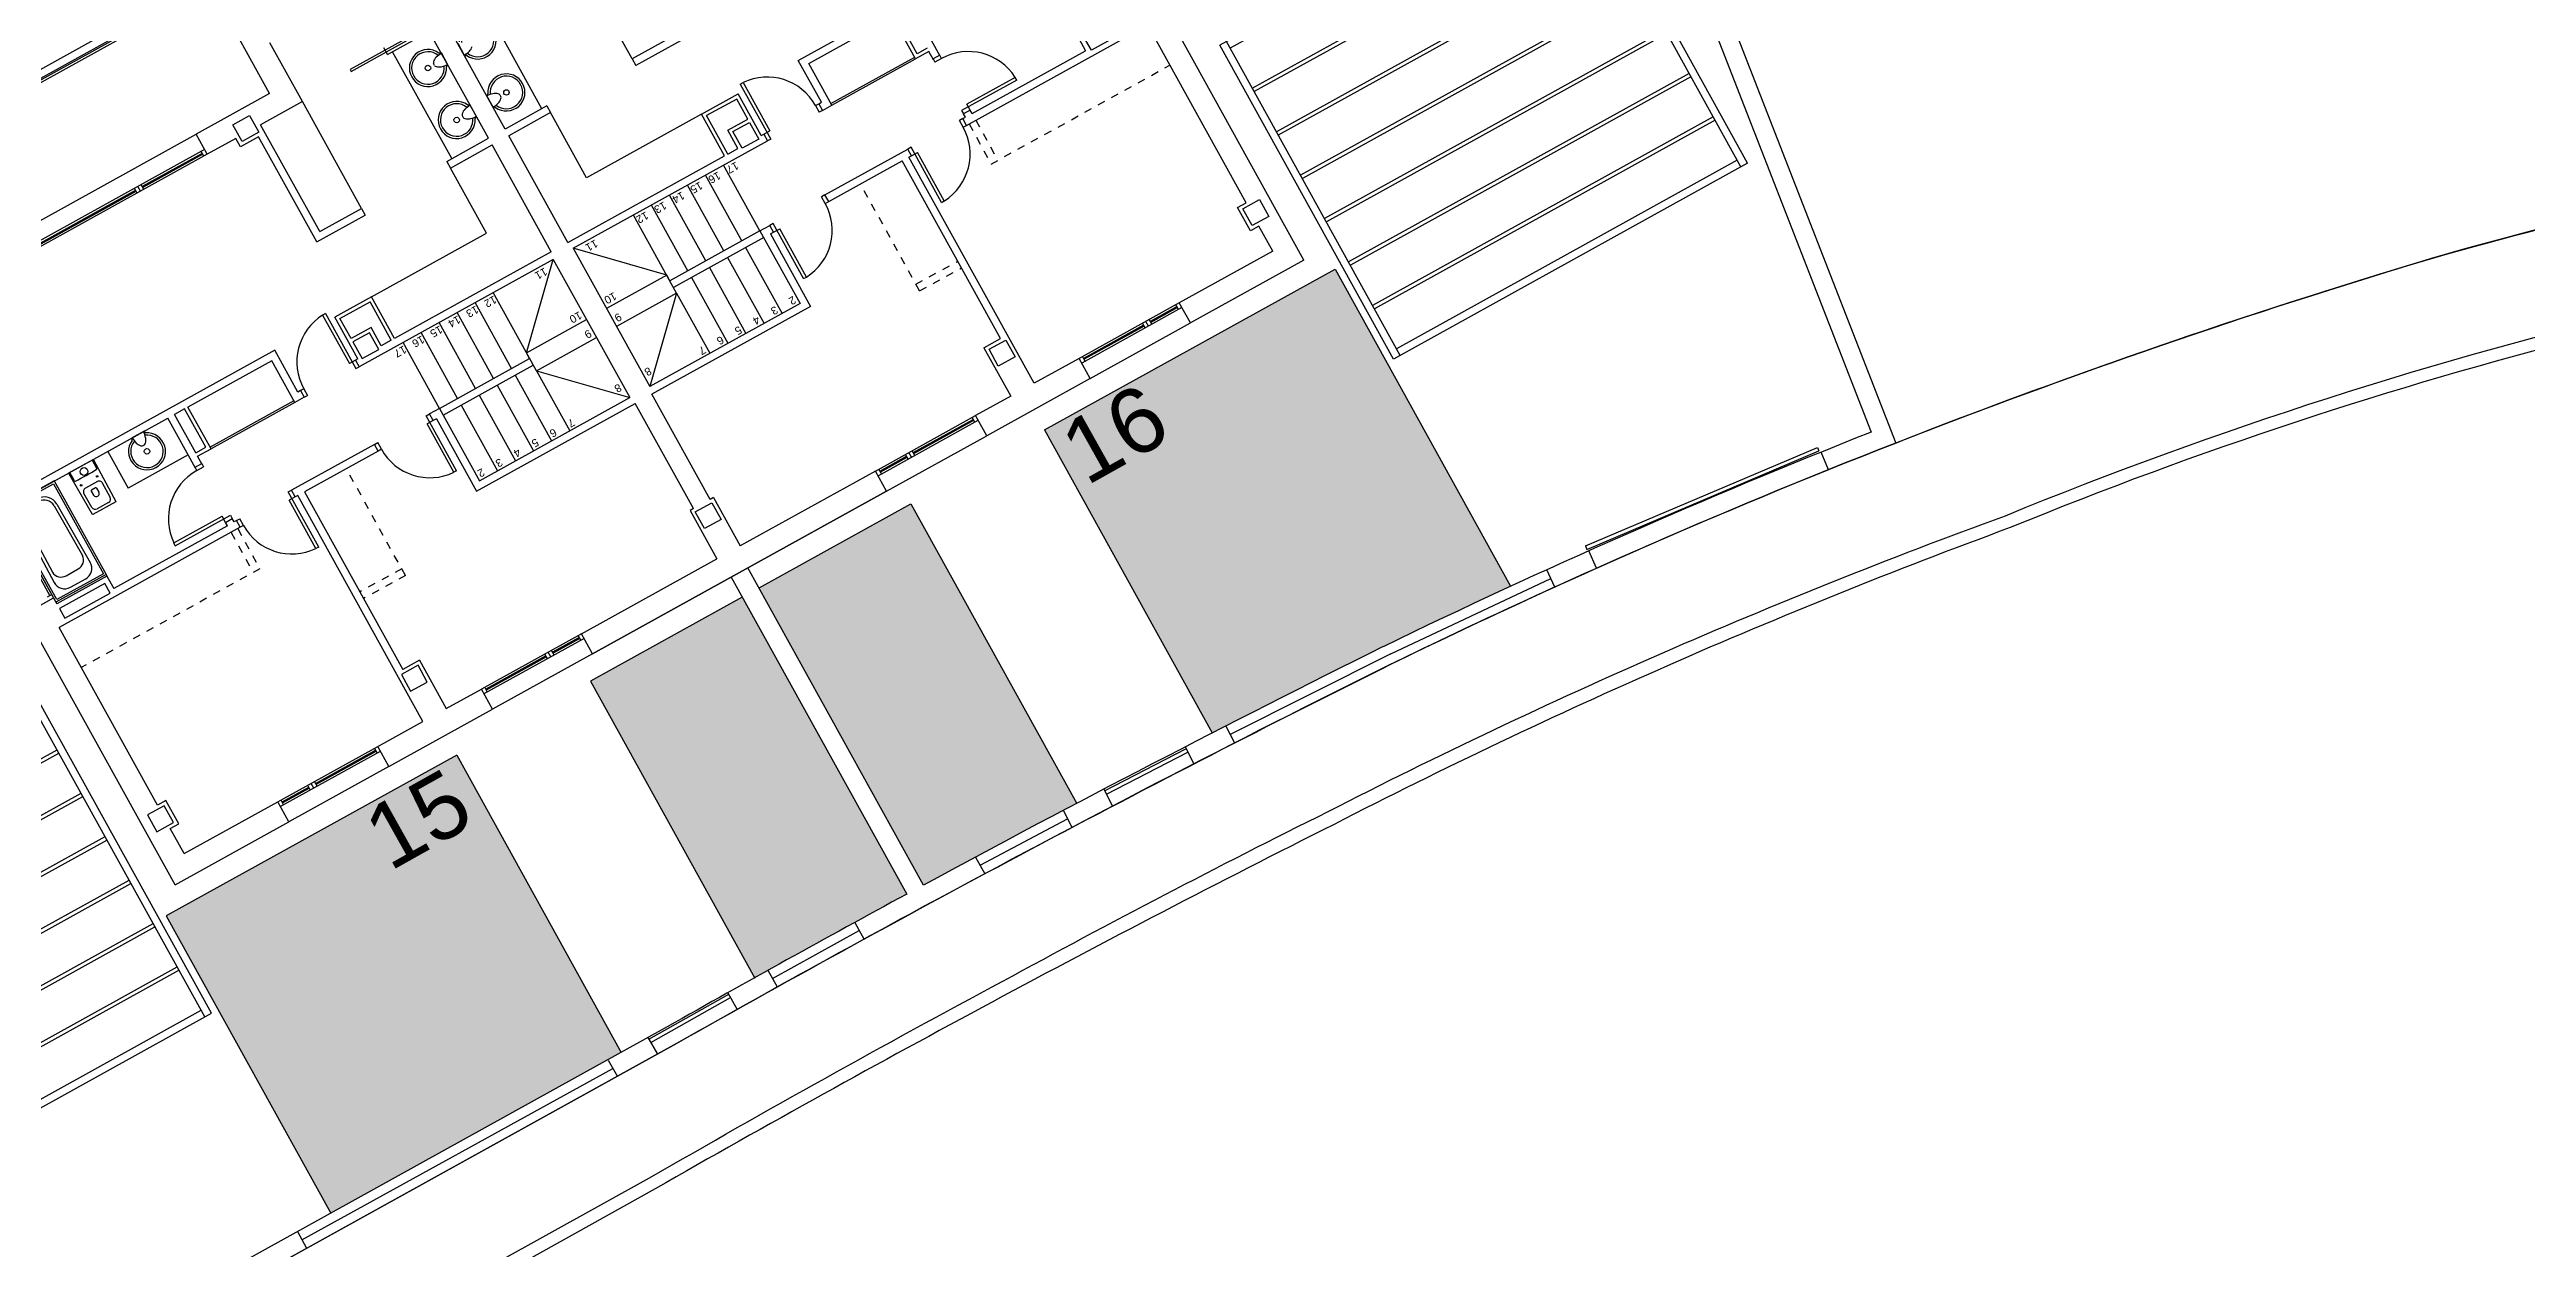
# Model space of a CAD drawing. Header units: millimetres. Extents: x 441061 to 442903, y 4515148 to 4515613.
# Drawn here: x 441847.95 to 441880.4, y 4515546.27 to 4515561.98 of the extents above; entities that cross this region are included whole.
import ezdxf
from ezdxf.enums import TextEntityAlignment as Align

# ---------------------------------------------------------------- set-up
doc = ezdxf.new("R2010")
doc.units = ezdxf.units.MM
doc.linetypes.add('RAYITAS', pattern=[0.375, 0.25, -0.125])
doc.layers.add('01_cesped', color=7, linetype='Continuous', true_color=0x659a66)
for name, color, linetype in [('01_cotas', 254, 'Continuous'), ('01_mono PRIMERA', 2, 'Continuous'), ('01_piscinas', 254, 'Continuous'), ('01_proyección', 4, 'RAYITAS'), ('01_PÉRGOLAS', 254, 'Continuous')]:
    doc.layers.add(name, color=color, linetype=linetype)
doc.styles.add('Estilo1', font='swissel.ttf')
doc.styles.add('NIEVES2', font='sanss___.ttf')

# ---------------------------------------------------------------- blocks, each defined once
blk = doc.blocks.new('A$C065C7C63')
at = {"layer": '01_mono PRIMERA', "color": 254}
for p, q in [((1.407, 13.1, 0), (1.407, 9.042, 0)), ((1.407, 13.1, 0), (3.107, 13.1, 0)), ((3.107, 13.1, 0), (3.107, 12.8, 0)), ((4.607, 13.1, 0), (3.107, 13.1, 0)), ((4.607, 13.1, 0), (4.607, 12.8, 0)), ((4.607, 13.1, 0), (6.157, 13.1, 0)), ((6.157, 13.1, 0), (6.157, 12.8, 0)), ((7.657, 13.1, 0), (6.157, 13.1, 0)), ((7.657, 13.1, 0), (7.657, 12.8, 0)), ((7.657, 13.1, 0), (12.057, 13.1, 0)), ((12.057, 13.1, 0), (7.657, 13.1, 0)), ((12.057, 13.1, 0), (12.057, 12.8, 0)), ((12.057, 13.1, 0), (13.557, 13.1, 0)), ((15.107, 13.1, 0), (13.557, 13.1, 0)), ((13.557, 13.1, 0), (13.557, 12.8, 0)), ((15.107, 13.1, 0), (15.107, 12.8, 0)), ((15.107, 13.1, 0), (16.607, 13.1, 0)), ((16.607, 13.1, 0), (16.607, 12.8, 0)), ((18.307, 13.1, 0), (16.607, 13.1, 0)), ((18.307, 13.1, 0), (18.307, 9.042, 0)), ((1.707, 12.8, 0), (1.707, 12.425, 0)), ((1.707, 12.8, 0), (3.107, 12.8, 0)), ((3.107, 12.87, 0), (4.607, 12.87, 0)), ((3.107, 12.8, 0), (4.607, 12.8, 0)), ((3.157, 12.87, 0), (3.157, 12.8, 0)), ((3.157, 12.842, 0), (3.557, 12.842, 0)), ((3.157, 12.828, 0), (3.557, 12.828, 0)), ((3.557, 12.87, 0), (3.557, 12.8, 0)), ((3.607, 12.87, 0), (3.607, 12.8, 0)), ((3.657, 12.87, 0), (3.657, 12.8, 0)), ((3.657, 12.842, 0), (4.557, 12.842, 0)), ((3.657, 12.828, 0), (4.557, 12.828, 0)), ((4.557, 12.87, 0), (4.557, 12.8, 0)), ((4.607, 12.8, 0), (5.282, 12.8, 0)), ((5.282, 12.8, 0), (5.282, 9.415, 0)), ((5.632, 12.075, 0), (5.632, 12.8, 0)), ((5.632, 12.8, 0), (6.157, 12.8, 0)), ((7.657, 12.87, 0), (6.157, 12.87, 0)), ((7.657, 12.8, 0), (6.157, 12.8, 0)), ((6.207, 12.87, 0), (6.207, 12.8, 0)), ((7.107, 12.842, 0), (6.207, 12.842, 0)), ((7.107, 12.828, 0), (6.207, 12.828, 0)), ((7.107, 12.87, 0), (7.107, 12.8, 0)), ((7.157, 12.87, 0), (7.157, 12.8, 0)), ((7.207, 12.87, 0), (7.207, 12.8, 0)), ((7.607, 12.842, 0), (7.207, 12.842, 0)), ((7.607, 12.828, 0), (7.207, 12.828, 0)), ((7.607, 12.87, 0), (7.607, 12.8, 0)), ((7.657, 12.8, 0), (9.682, 12.8, 0)), ((9.682, 12.075, 0), (9.682, 12.8, 0)), ((10.032, 12.075, 0), (10.032, 12.8, 0)), ((12.057, 12.8, 0), (10.032, 12.8, 0)), ((12.057, 12.87, 0), (13.557, 12.87, 0)), ((12.057, 12.8, 0), (13.557, 12.8, 0)), ((12.107, 12.87, 0), (12.107, 12.8, 0)), ((12.107, 12.842, 0), (12.507, 12.842, 0)), ((12.107, 12.828, 0), (12.507, 12.828, 0)), ((12.507, 12.87, 0), (12.507, 12.8, 0)), ((12.557, 12.87, 0), (12.557, 12.8, 0)), ((12.607, 12.87, 0), (12.607, 12.8, 0)), ((12.607, 12.842, 0), (13.507, 12.842, 0)), ((12.607, 12.828, 0), (13.507, 12.828, 0)), ((13.507, 12.87, 0), (13.507, 12.8, 0)), ((14.082, 12.8, 0), (13.557, 12.8, 0)), ((14.082, 12.075, 0), (14.082, 12.8, 0)), ((14.432, 12.8, 0), (14.432, 9.415, 0)), ((15.107, 12.8, 0), (14.432, 12.8, 0)), ((16.607, 12.87, 0), (15.107, 12.87, 0)), ((16.607, 12.8, 0), (15.107, 12.8, 0)), ((15.157, 12.87, 0), (15.157, 12.8, 0)), ((16.057, 12.842, 0), (15.157, 12.842, 0)), ((16.057, 12.828, 0), (15.157, 12.828, 0)), ((16.057, 12.87, 0), (16.057, 12.8, 0)), ((16.107, 12.87, 0), (16.107, 12.8, 0)), ((16.157, 12.87, 0), (16.157, 12.8, 0)), ((16.557, 12.842, 0), (16.157, 12.842, 0)), ((16.557, 12.828, 0), (16.157, 12.828, 0)), ((16.557, 12.87, 0), (16.557, 12.8, 0)), ((18.007, 12.8, 0), (16.607, 12.8, 0)), ((18.007, 12.8, 0), (18.007, 12.425, 0)), ((1.707, 12.075, 0), (1.707, 9.415, 0)), ((5.382, 12.075, 0), (5.382, 9.415, 0)), ((9.682, 12.075, 0), (9.732, 12.075, 0)), ((9.732, 12.075, 0), (9.732, 10.5, 0)), ((9.982, 12.075, 0), (9.982, 10.5, 0)), ((9.982, 12.075, 0), (10.032, 12.075, 0)), ((14.332, 9.415, 0), (14.332, 12.075, 0)), ((18.007, 12.075, 0), (18.007, 9.415, 0)), ((7.357, 10.5, 0), (9.732, 10.5, 0)), ((7.357, 9.415, 0), (7.357, 10.5, 0)), ((7.457, 10.4, 0), (9.707, 10.4, 0)), ((7.457, 9.315, 0), (7.457, 10.4, 0)), ((7.727, 9.415, 0), (7.727, 10.4, 0)), ((7.997, 9.415, 0), (7.997, 10.4, 0)), ((8.267, 9.415, 0), (8.267, 10.4, 0)), ((8.537, 9.415, 0), (8.537, 10.4, 0)), ((8.807, 9.5, 0), (8.807, 10.4, 0)), ((8.807, 9.5, 0), (9.707, 10.4, 0)), ((9.707, 8.33, 0), (9.707, 10.4, 0)), ((12.357, 10.5, 0), (9.982, 10.5, 0)), ((12.257, 10.4, 0), (10.007, 10.4, 0)), ((10.907, 9.5, 0), (10.007, 10.4, 0)), ((10.007, 8.33, 0), (10.007, 10.4, 0)), ((10.907, 9.5, 0), (10.907, 10.4, 0)), ((11.177, 9.415, 0), (11.177, 10.4, 0)), ((11.447, 9.415, 0), (11.447, 10.4, 0)), ((11.717, 9.415, 0), (11.717, 10.4, 0)), ((11.987, 9.415, 0), (11.987, 10.4, 0)), ((12.257, 9.315, 0), (12.257, 10.4, 0)), ((12.357, 9.415, 0), (12.357, 10.5, 0)), ((5.194, 10.139, 0), (5.153, 10.139, 0)), ((5.153, 10.139, 0), (5.153, 9.415, 0)), ((5.194, 10.139, 0), (5.194, 9.315, 0)), ((7.259, 10.139, 0), (7.217, 10.139, 0)), ((7.217, 10.139, 0), (7.217, 9.415, 0)), ((7.259, 10.139, 0), (7.259, 9.315, 0)), ((12.456, 10.139, 0), (12.497, 10.139, 0)), ((12.456, 10.139, 0), (12.456, 9.315, 0)), ((12.497, 10.139, 0), (12.497, 9.415, 0)), ((14.52, 10.139, 0), (14.562, 10.139, 0)), ((14.52, 10.139, 0), (14.52, 9.315, 0)), ((14.562, 10.139, 0), (14.562, 9.415, 0)), ((4.419, 9.415, 0), (1.707, 9.415, 0)), ((4.419, 9.415, 0), (4.419, 9.315, 0)), ((4.469, 9.415, 0), (4.419, 9.415, 0)), ((4.469, 9.415, 0), (4.469, 9.315, 0)), ((5.244, 9.415, 0), (5.153, 9.415, 0)), ((5.282, 9.415, 0), (5.244, 9.415, 0)), ((5.244, 9.415, 0), (5.244, 9.315, 0)), ((6.484, 9.415, 0), (5.382, 9.415, 0)), ((6.484, 9.415, 0), (6.484, 9.315, 0)), ((6.534, 9.415, 0), (6.484, 9.415, 0)), ((6.534, 9.415, 0), (6.534, 9.315, 0)), ((7.309, 9.415, 0), (7.217, 9.415, 0)), ((7.357, 9.415, 0), (7.309, 9.415, 0)), ((7.309, 9.415, 0), (7.309, 9.315, 0)), ((7.457, 9.415, 0), (8.807, 9.415, 0)), ((8.807, 9.5, 0), (8.807, 8.33, 0)), ((8.807, 9.5, 0), (9.707, 9.5, 0)), ((10.907, 9.5, 0), (10.007, 9.5, 0)), ((10.907, 9.5, 0), (10.907, 8.33, 0)), ((12.257, 9.415, 0), (10.907, 9.415, 0)), ((12.357, 9.415, 0), (12.406, 9.415, 0)), ((12.406, 9.415, 0), (12.406, 9.315, 0)), ((12.406, 9.415, 0), (12.497, 9.415, 0)), ((13.181, 9.415, 0), (13.231, 9.415, 0)), ((13.181, 9.415, 0), (13.181, 9.315, 0)), ((13.231, 9.415, 0), (14.332, 9.415, 0)), ((13.231, 9.415, 0), (13.231, 9.315, 0)), ((14.432, 9.415, 0), (14.47, 9.415, 0)), ((14.47, 9.415, 0), (14.47, 9.315, 0)), ((14.47, 9.415, 0), (14.562, 9.415, 0)), ((15.245, 9.415, 0), (15.295, 9.415, 0)), ((15.245, 9.415, 0), (15.245, 9.315, 0)), ((15.295, 9.415, 0), (18.007, 9.415, 0)), ((15.295, 9.415, 0), (15.295, 9.315, 0)), ((4.282, 9.315, 0), (2.582, 9.315, 0)), ((2.582, 9.13, 0), (2.582, 9.315, 0)), ((3.558, 9.215, 0), (3.558, 9.173, 0)), ((3.558, 9.215, 0), (4.382, 9.215, 0)), ((3.558, 9.173, 0), (4.282, 9.173, 0)), ((4.282, 9.315, 0), (4.282, 9.265, 0)), ((4.282, 9.265, 0), (4.382, 9.265, 0)), ((4.282, 9.265, 0), (4.282, 9.173, 0)), ((4.419, 9.315, 0), (4.382, 9.315, 0)), ((4.382, 9.315, 0), (4.382, 9.265, 0)), ((4.382, 9.215, 0), (4.382, 9.265, 0)), ((4.419, 9.315, 0), (4.469, 9.315, 0)), ((5.194, 9.315, 0), (5.244, 9.315, 0)), ((6.484, 9.315, 0), (5.244, 9.315, 0)), ((6.484, 9.315, 0), (6.534, 9.315, 0)), ((7.259, 9.315, 0), (7.309, 9.315, 0)), ((7.457, 9.315, 0), (7.309, 9.315, 0)), ((7.457, 9.315, 0), (7.457, 8.33, 0)), ((7.457, 9.315, 0), (8.807, 9.315, 0)), ((7.727, 9.315, 0), (7.727, 8.33, 0)), ((7.997, 9.315, 0), (7.997, 8.33, 0)), ((8.267, 9.315, 0), (8.267, 8.33, 0)), ((8.537, 9.315, 0), (8.537, 8.33, 0)), ((8.807, 9.315, 0), (8.807, 9.23, 0)), ((8.807, 9.23, 0), (9.707, 9.23, 0)), ((8.807, 9.23, 0), (9.707, 8.33, 0)), ((10.907, 9.23, 0), (10.007, 9.23, 0)), ((10.907, 9.23, 0), (10.007, 8.33, 0)), ((10.907, 9.315, 0), (10.907, 9.23, 0)), ((12.257, 9.315, 0), (10.907, 9.315, 0)), ((11.177, 9.315, 0), (11.177, 8.33, 0)), ((11.447, 9.315, 0), (11.447, 8.33, 0)), ((11.717, 9.315, 0), (11.717, 8.33, 0)), ((11.987, 9.315, 0), (11.987, 8.33, 0)), ((12.257, 9.315, 0), (12.257, 8.33, 0)), ((12.257, 9.315, 0), (12.406, 9.315, 0)), ((12.456, 9.315, 0), (12.406, 9.315, 0)), ((13.231, 9.315, 0), (13.181, 9.315, 0)), ((13.231, 9.315, 0), (14.47, 9.315, 0)), ((14.52, 9.315, 0), (14.47, 9.315, 0)), ((15.295, 9.315, 0), (15.245, 9.315, 0)), ((15.295, 9.315, 0), (15.332, 9.315, 0)), ((15.332, 9.315, 0), (15.332, 9.265, 0)), ((15.432, 9.265, 0), (15.332, 9.265, 0)), ((15.332, 9.215, 0), (15.332, 9.265, 0)), ((16.156, 9.215, 0), (15.332, 9.215, 0)), ((15.432, 9.315, 0), (17.132, 9.315, 0)), ((15.432, 9.315, 0), (15.432, 9.265, 0)), ((15.432, 9.265, 0), (15.432, 9.173, 0)), ((16.156, 9.173, 0), (15.432, 9.173, 0)), ((16.156, 9.215, 0), (16.156, 9.173, 0)), ((17.132, 9.13, 0), (17.132, 9.315, 0)), ((17.132, 9.105, 0), (17.132, 9.13, 0)), ((17.132, 9.13, 0), (17.882, 9.13, 0)), ((17.132, 9.105, 0), (17.132, 9.13, 0)), ((17.132, 7.705, 0), (17.132, 9.105, 0)), ((17.132, 9.105, 0), (17.882, 9.105, 0)), ((17.882, 9.042, 0), (17.882, 9.13, 0)), ((17.882, 7.705, 0), (17.882, 9.105, 0)), ((17.158, 7.731, 0), (17.158, 9.079, 0)), ((17.158, 9.079, 0), (17.856, 9.079, 0)), ((17.252, 7.987, 0), (17.237, 8.867, 0)), ((17.622, 9.025, 0), (17.393, 9.025, 0)), ((17.598, 8.865, 0), (17.417, 8.865, 0)), ((17.763, 7.987, 0), (17.777, 8.867, 0)), ((17.856, 9.079, 0), (17.856, 7.731, 0)), ((18.307, 9.042, 0), (17.882, 9.042, 0)), ((17.882, 8.342, 0), (17.882, 9.042, 0)), ((17.882, 8.992, 0), (17.952, 8.992, 0)), ((17.91, 8.392, 0), (17.91, 8.992, 0)), ((4.282, 8.49, 0), (4.282, 8.44, 0)), ((4.282, 8.49, 0), (4.382, 8.49, 0)), ((4.282, 8.455, 0), (4.282, 7.705, 0)), ((4.282, 8.44, 0), (4.382, 8.44, 0)), ((4.382, 8.44, 0), (4.382, 8.49, 0)), ((4.382, 8.455, 0), (4.382, 8.33, 0)), ((15.332, 8.44, 0), (15.332, 8.49, 0)), ((15.432, 8.49, 0), (15.332, 8.49, 0)), ((15.332, 8.455, 0), (15.332, 8.33, 0)), ((15.432, 8.44, 0), (15.332, 8.44, 0)), ((15.432, 8.49, 0), (15.432, 8.44, 0)), ((15.432, 8.455, 0), (15.432, 7.705, 0)), ((17.293, 7.988, 0), (17.281, 8.739, 0)), ((17.721, 7.988, 0), (17.733, 8.739, 0)), ((4.382, 8.33, 0), (4.582, 8.33, 0)), ((4.382, 8.28, 0), (4.532, 8.28, 0)), ((4.532, 8.28, 0), (4.532, 7.705, 0)), ((5.837, 8.33, 0), (4.582, 8.33, 0)), ((4.582, 8.33, 0), (4.582, 7.705, 0)), ((5.837, 8.305, 0), (4.582, 8.305, 0)), ((5.976, 8.33, 0), (5.837, 8.33, 0)), ((5.837, 8.33, 0), (5.837, 7.705, 0)), ((5.976, 8.23, 0), (5.937, 8.23, 0)), ((5.937, 8.23, 0), (5.937, 7.605, 0)), ((5.976, 8.23, 0), (5.976, 8.33, 0)), ((5.976, 8.33, 0), (6.026, 8.33, 0)), ((6.026, 8.23, 0), (5.976, 8.23, 0)), ((6.026, 8.23, 0), (6.026, 8.33, 0)), ((6.801, 8.23, 0), (6.71, 8.23, 0)), ((6.71, 7.506, 0), (6.71, 8.23, 0)), ((6.751, 7.506, 0), (6.751, 8.33, 0)), ((6.751, 8.33, 0), (6.801, 8.33, 0)), ((9.707, 8.33, 0), (6.801, 8.33, 0)), ((6.801, 8.23, 0), (6.801, 8.33, 0)), ((6.837, 8.23, 0), (6.801, 8.23, 0)), ((6.837, 8.23, 0), (6.837, 7.605, 0)), ((7.337, 8.23, 0), (7.187, 8.23, 0)), ((7.187, 8.23, 0), (7.187, 7.955, 0)), ((7.337, 8.23, 0), (7.337, 7.655, 0)), ((9.732, 8.23, 0), (7.387, 8.23, 0)), ((7.387, 8.23, 0), (7.387, 7.605, 0)), ((9.732, 8.23, 0), (9.732, 6.63, 0)), ((9.982, 8.23, 0), (9.982, 6.63, 0)), ((9.982, 8.23, 0), (12.327, 8.23, 0)), ((10.007, 8.33, 0), (12.913, 8.33, 0)), ((12.327, 8.23, 0), (12.327, 7.605, 0)), ((12.377, 8.23, 0), (12.527, 8.23, 0)), ((12.377, 8.23, 0), (12.377, 7.655, 0)), ((12.527, 8.23, 0), (12.527, 7.955, 0)), ((12.877, 8.23, 0), (12.913, 8.23, 0)), ((12.877, 8.23, 0), (12.877, 7.605, 0)), ((12.913, 8.23, 0), (12.913, 8.33, 0)), ((12.963, 8.33, 0), (12.913, 8.33, 0)), ((12.913, 8.23, 0), (13.005, 8.23, 0)), ((12.963, 7.506, 0), (12.963, 8.33, 0)), ((13.005, 7.506, 0), (13.005, 8.23, 0)), ((13.738, 8.33, 0), (13.688, 8.33, 0)), ((13.688, 8.23, 0), (13.688, 8.33, 0)), ((13.688, 8.23, 0), (13.738, 8.23, 0)), ((13.738, 8.33, 0), (13.877, 8.33, 0)), ((13.738, 8.23, 0), (13.738, 8.33, 0)), ((13.738, 8.23, 0), (13.777, 8.23, 0)), ((13.777, 8.23, 0), (13.777, 7.605, 0)), ((13.877, 8.33, 0), (13.877, 7.705, 0)), ((13.877, 8.33, 0), (15.132, 8.33, 0)), ((13.877, 8.305, 0), (15.132, 8.305, 0)), ((15.332, 8.33, 0), (15.132, 8.33, 0)), ((15.132, 8.33, 0), (15.132, 7.705, 0)), ((15.332, 8.28, 0), (15.182, 8.28, 0)), ((15.182, 8.28, 0), (15.182, 7.705, 0)), ((15.332, 8.28, 0), (15.332, 7.705, 0)), ((15.432, 8.255, 0), (16.332, 8.255, 0)), ((16.332, 7.705, 0), (16.332, 8.255, 0)), ((16.596, 8.246, 0), (16.593, 8.036, 0)), ((16.646, 8.295, 0), (16.819, 8.295, 0)), ((16.692, 8.055, 0), (16.692, 8.115, 0)), ((16.772, 8.055, 0), (16.772, 8.115, 0)), ((16.869, 8.246, 0), (16.872, 8.036, 0)), ((7.187, 7.955, 0), (6.887, 7.955, 0)), ((6.887, 7.955, 0), (6.887, 7.655, 0)), ((12.527, 7.955, 0), (12.827, 7.955, 0)), ((12.827, 7.955, 0), (12.827, 7.655, 0)), ((15.897, 7.862, 0), (15.867, 7.862, 0)), ((16.566, 7.832, 0), (16.564, 7.705, 0)), ((16.643, 7.985, 0), (16.822, 7.985, 0)), ((16.702, 8.045, 0), (16.762, 8.045, 0)), ((16.898, 7.832, 0), (16.9, 7.705, 0)), ((5.937, 7.605, 0), (2.307, 7.605, 0)), ((5.837, 7.705, 0), (4.582, 7.705, 0)), ((6.751, 7.506, 0), (6.71, 7.506, 0)), ((7.387, 7.605, 0), (6.837, 7.605, 0)), ((6.887, 7.655, 0), (7.337, 7.655, 0)), ((7.387, 7.605, 0), (9.107, 7.605, 0)), ((9.107, 7.605, 0), (9.107, 6.63, 0)), ((10.607, 7.605, 0), (10.607, 6.63, 0)), ((12.327, 7.605, 0), (10.607, 7.605, 0)), ((12.327, 7.605, 0), (12.877, 7.605, 0)), ((12.827, 7.655, 0), (12.377, 7.655, 0)), ((12.963, 7.506, 0), (13.005, 7.506, 0)), ((13.777, 7.605, 0), (17.407, 7.605, 0)), ((13.877, 7.705, 0), (15.132, 7.705, 0)), ((15.182, 7.705, 0), (15.332, 7.705, 0)), ((17.882, 7.705, 0), (15.432, 7.705, 0)), ((15.786, 7.707, 0), (15.786, 7.722, 0)), ((15.788, 7.705, 0), (15.976, 7.705, 0)), ((15.979, 7.707, 0), (15.978, 7.722, 0)), ((17.132, 7.705, 0), (17.882, 7.705, 0)), ((17.856, 7.731, 0), (17.158, 7.731, 0)), ((7.107, 6.63, 0), (7.832, 6.63, 0)), ((7.207, 6.53, 0), (7.832, 6.53, 0)), ((7.832, 6.53, 0), (7.832, 6.63, 0)), ((7.832, 6.53, 0), (7.832, 4.93, 0)), ((9.107, 6.63, 0), (9.732, 6.63, 0)), ((9.107, 6.53, 0), (9.107, 6.63, 0)), ((9.107, 6.53, 0), (9.732, 6.53, 0)), ((9.182, 6.53, 0), (9.182, 4.93, 0)), ((9.732, 6.53, 0), (9.732, 4.93, 0)), ((10.607, 6.63, 0), (9.982, 6.63, 0)), ((9.982, 6.53, 0), (9.982, 4.93, 0)), ((9.982, 6.53, 0), (9.982, 4.93, 0)), ((10.607, 6.53, 0), (9.982, 6.53, 0)), ((10.532, 6.53, 0), (10.532, 4.93, 0)), ((10.607, 6.53, 0), (10.607, 6.63, 0)), ((12.607, 6.63, 0), (11.882, 6.63, 0)), ((11.882, 6.53, 0), (11.882, 6.63, 0)), ((11.882, 6.53, 0), (11.882, 4.93, 0)), ((12.507, 6.53, 0), (11.882, 6.53, 0)), ((12.507, 6.53, 0), (12.507, 4.93, 0)), ((9.73, 6.215, 0), (9.715, 6.215, 0)), ((9.732, 6.213, 0), (9.732, 6.025, 0)), ((9.982, 6.213, 0), (9.982, 6.025, 0)), ((9.985, 6.215, 0), (9.999, 6.215, 0)), ((9.575, 6.104, 0), (9.575, 6.134, 0)), ((9.73, 6.022, 0), (9.715, 6.023, 0)), ((9.985, 6.022, 0), (9.999, 6.023, 0)), ((10.139, 6.104, 0), (10.139, 6.134, 0)), ((9.73, 5.438, 0), (9.715, 5.437, 0)), ((9.732, 5.247, 0), (9.732, 5.435, 0)), ((9.982, 5.247, 0), (9.982, 5.435, 0)), ((9.985, 5.438, 0), (9.999, 5.437, 0)), ((9.985, 5.245, 0), (9.999, 5.245, 0)), ((10.139, 5.356, 0), (10.139, 5.326, 0)), ((10.607, 4.93, 0), (9.982, 4.93, 0)), ((10.607, 4.93, 0), (10.607, 4.894, 0)), ((10.607, 4.894, 0), (10.607, 4.866, 0)), ((11.882, 4.93, 0), (12.507, 4.93, 0)), ((11.882, 4.93, 0), (11.882, 4.05, 0)), ((12.877, 4.93, 0), (13.307, 4.93, 0)), ((13.307, 4.93, 0), (13.307, 4.63, 0)), ((13.307, 4.93, 0), (16.107, 4.93, 0)), ((13.358, 4.93, 0), (13.358, 4.86, 0)), ((13.358, 4.902, 0), (14.257, 4.902, 0)), ((13.358, 4.888, 0), (14.257, 4.888, 0)), ((14.257, 4.93, 0), (14.257, 4.86, 0)), ((14.307, 4.93, 0), (14.307, 4.86, 0)), ((14.357, 4.93, 0), (14.357, 4.86, 0)), ((16.057, 4.902, 0), (14.357, 4.902, 0)), ((16.057, 4.888, 0), (14.357, 4.888, 0)), ((10.607, 4.866, 0), (10.607, 4.83, 0)), ((12.207, 4.63, 0), (13.307, 4.63, 0)), ((12.207, 4.63, 0), (12.207, 3, 0)), ((13.307, 4.86, 0), (16.107, 4.86, 0)), ((16.107, 4.63, 0), (13.307, 4.63, 0)), ((17.657, 3.05, 0), (12.207, 3.05, 0)), ((17.687, 3.02, 0), (12.207, 3.02, 0)), ((17.707, 3, 0), (12.207, 3, 0)), ((13.842, 2.9), (17.517, 2.9, 0))]:
    blk.add_line(p, q, dxfattribs=at)
for points in [[(1.782, 12.125), (1.532, 12.125), (1.532, 12.375), (1.782, 12.375), (1.782, 12.125)], [(5.582, 12.125), (5.332, 12.125), (5.332, 12.375), (5.582, 12.375), (5.582, 12.125)], [(9.732, 12.375), (9.982, 12.375), (9.982, 12.125), (9.732, 12.125), (9.732, 12.375)], [(17.932, 12.125), (18.182, 12.125), (18.182, 12.375), (17.932, 12.375), (17.932, 12.125)], [(7.137, 8.005), (6.887, 8.005), (6.887, 8.255), (7.137, 8.255), (7.137, 8.005)], [(12.577, 8.005), (12.827, 8.005), (12.827, 8.255), (12.577, 8.255), (12.577, 8.005)], [(12.827, 4.755), (12.577, 4.755), (12.577, 5.005), (12.827, 5.005), (12.827, 4.755)]]:
    blk.add_lwpolyline(points, close=True, dxfattribs=at)
for points in [[(1.707, 12.425), (1.832, 12.425), (1.832, 12.075)], [(14.132, 12.125), (14.382, 12.125), (14.382, 12.375), (14.132, 12.375), (14.132, 12.125), (14.132, 12.125)], [(18.007, 12.425), (17.882, 12.425), (17.882, 12.075)], [(1.832, 12.075), (1.707, 12.075)], [(5.632, 12.075), (5.382, 12.075)], [(14.082, 12.075), (14.332, 12.075)], [(17.882, 12.075), (18.007, 12.075)], [(12.607, 6.63), (12.607, 5.055), (12.877, 5.055), (12.877, 4.93)]]:
    blk.add_lwpolyline(points, dxfattribs=at)
at = {"layer": '01_mono PRIMERA', "color": 254, "elevation": 0}
for points in [[(1.832, 9.345), (2.512, 9.345), (2.512, 9.2), (1.832, 9.2)], [(17.882, 9.345), (17.202, 9.345), (17.202, 9.2), (17.882, 9.2)], [(11.132, 4.894), (9.982, 4.894), (9.982, 4.866), (11.132, 4.866)]]:
    blk.add_lwpolyline(points, close=True, dxfattribs=at)
at = {"layer": '01_mono PRIMERA', "color": 254, "elevation": 0, "flags": 128}
blk.add_lwpolyline([(16.551, 7.705, -0.414214), (16.547, 7.709), (16.547, 7.71), (16.557, 8.331, -0.436396), (16.561, 8.335), (16.903, 8.335, -0.436396), (16.907, 8.331), (16.917, 7.71), (16.917, 7.709, -0.414214), (16.913, 7.705)], format="xyb", close=True, dxfattribs=at)
at = {"layer": '01_mono PRIMERA', "color": 254}
for centre, radius in [((15.882, 7.953, 0), 0.036), ((16.612, 7.925, 0), 0.01), ((16.732, 7.785, 0), 0.051), ((16.852, 7.925, 0), 0.01), ((9.485, 6.119, 0), 0.036), ((10.23, 6.119, 0), 0.036), ((10.23, 5.341, 0), 0.036)]:
    blk.add_circle(centre, radius, dxfattribs=at)
for centre, radius, start, end in [((5.194, 9.415, 0), 0.725, 93.2758, 180), ((7.259, 9.415, 0), 0.725, 93.2758, 180), ((12.456, 9.415, 0), 0.725, 0, 86.7242), ((14.52, 9.415, 0), 0.725, 0, 86.7242), ((4.282, 9.215, 0), 0.725, 183.2758, 270), ((15.432, 9.215, 0), 0.725, 270, 356.7242), ((17.391, 8.871, 0), 0.154, 89.317, 181.6763), ((17.414, 8.733, 0), 0.132, 88.598, 177.0747), ((17.601, 8.733, 0), 0.132, 2.9253, 91.402), ((17.624, 8.871, 0), 0.154, 358.3237, 90.683), ((6.751, 8.23, 0), 0.725, 180, 266.7242), ((12.963, 8.23, 0), 0.725, 273.2758, 360), ((15.882, 7.953, 0), 0.243, 294.8749, 245.1251), ((15.882, 7.953, 0), 0.213, 291.9436, 247.9344), ((16.646, 8.245, 0), 0.05, 90, 179.076), ((16.732, 8.115, 0), 0.04, 0, 180), ((16.819, 8.245, 0), 0.05, 0.924, 90), ((16.078, 7.708, 0), 0.279, 163.1835, 180.617), ((15.947, 7.747, 0), 0.143, 134.3044, 163.1835), ((15.882, 7.814, 0), 0.0498, 107.4096, 134.3044), ((15.882, 7.814, 0), 0.0498, 45.6956, 72.0468), ((15.817, 7.747, 0), 0.143, 16.8165, 45.6956), ((15.686, 7.708, 0), 0.279, 359.383, 16.8165), ((16.573, 7.832, 0), 0.007, 93.0641, 179.076), ((16.732, 4.861, 0), 2.982, 86.9359, 93.0641), ((16.643, 8.035, 0), 0.05, 179.076, 270), ((16.702, 8.055, 0), 0.01, 180, 270), ((16.762, 8.055, 0), 0.01, 270, 0), ((16.822, 8.035, 0), 0.05, 270, 0.924), ((16.891, 7.832, 0), 0.007, 0.924, 86.9359), ((17.441, 7.99, 0), 0.19, 180.9751, 270), ((17.441, 7.99, 0), 0.148, 180.921, 270), ((15.773, 7.721, 0), 0.0128, 3.786, 59.4709), ((15.788, 7.708, 0), 0.0027, 186.6841, 270), ((15.976, 7.708, 0), 0.0027, 270, 353.3159), ((15.991, 7.721, 0), 0.0128, 120.5291, 176.214), ((9.485, 6.119, 0), 0.243, 24.8749, 335.1251), ((9.485, 6.119, 0), 0.213, 22.0656, 338.0564), ((9.69, 6.054, 0), 0.143, 106.8165, 135.6956), ((9.729, 5.923, 0), 0.279, 89.383, 106.8165), ((9.716, 6.228, 0), 0.0128, 210.5291, 266.214), ((9.73, 6.213, 0), 0.0027, 360, 83.3159), ((9.985, 6.213, 0), 0.0027, 96.6841, 180), ((9.985, 5.923, 0), 0.279, 73.1835, 90.617), ((9.998, 6.228, 0), 0.0128, 273.786, 329.4709), ((10.23, 6.119, 0), 0.243, 204.8749, 155.1251), ((10.23, 6.119, 0), 0.213, 201.9436, 157.9344), ((10.025, 6.054, 0), 0.143, 44.3044, 73.1835), ((9.623, 6.119, 0), 0.0498, 135.6956, 162.5904), ((9.623, 6.119, 0), 0.0498, 197.9532, 224.3044), ((9.69, 6.184, 0), 0.143, 224.3044, 253.1835), ((9.729, 6.315, 0), 0.279, 253.1835, 270.617), ((9.716, 6.01, 0), 0.0128, 93.786, 149.4709), ((9.73, 6.025, 0), 0.0027, 276.6841, 360), ((9.985, 6.315, 0), 0.279, 269.383, 286.8165), ((9.985, 6.025, 0), 0.0027, 180, 263.3159), ((9.998, 6.01, 0), 0.0128, 30.5291, 86.214), ((10.025, 6.184, 0), 0.143, 286.8165, 315.6956), ((10.092, 6.119, 0), 0.0498, 17.4096, 44.3044), ((10.092, 6.119, 0), 0.0498, 315.6956, 342.0468), ((9.485, 5.341, 0), 0.243, 24.8749, 335.1251), ((9.485, 5.341, 0), 0.213, 21.9436, 337.9344), ((10.23, 5.341, 0), 0.243, 204.8749, 155.1251), ((10.23, 5.341, 0), 0.213, 202.0656, 158.0564), ((9.69, 5.276, 0), 0.143, 106.8165, 135.6956), ((9.729, 5.145, 0), 0.279, 89.383, 106.8165), ((9.716, 5.45, 0), 0.0128, 210.5291, 266.214), ((9.73, 5.435, 0), 0.0027, 0, 83.3159), ((9.985, 5.435, 0), 0.0027, 96.6841, 180), ((9.985, 5.145, 0), 0.279, 73.1835, 90.617), ((9.985, 5.537, 0), 0.279, 269.383, 286.8165), ((9.985, 5.247, 0), 0.0027, 180, 263.3159), ((9.998, 5.45, 0), 0.0128, 273.786, 329.4709), ((9.998, 5.232, 0), 0.0128, 30.5291, 86.214), ((10.025, 5.276, 0), 0.143, 44.3044, 73.1835), ((10.025, 5.406, 0), 0.143, 286.8165, 315.6956), ((10.092, 5.341, 0), 0.0498, 17.9532, 44.3044), ((10.092, 5.341, 0), 0.0498, 315.6956, 342.5904)]:
    blk.add_arc(centre, radius, start, end, dxfattribs=at)
at = {"layer": '01_proyección', "color": 120, "ltscale": 0.25}
for p, q in [((6.007, 11.015, 0), (5.382, 11.015, 0)), ((6.007, 10.915, 0), (5.382, 10.915, 0)), ((6.007, 11.015, 0), (6.007, 9.415, 0)), ((13.707, 11.015, 0), (14.332, 11.015, 0)), ((13.707, 11.015, 0), (13.707, 9.43, 0)), ((13.707, 10.915, 0), (14.332, 10.915, 0)), ((4.382, 10.015, 0), (1.707, 10.015, 0)), ((4.282, 9.415, 0), (4.282, 10.015, 0)), ((4.382, 9.415, 0), (4.382, 10.015, 0)), ((15.332, 10.015, 0), (18.007, 10.015, 0)), ((15.332, 9.415, 0), (15.332, 10.015, 0)), ((15.432, 9.415, 0), (15.432, 10.015, 0))]:
    blk.add_line(p, q, dxfattribs=at)
at = {"layer": '01_mono PRIMERA', "color": 254, "style": 'NIEVES2'}
for s, height, p in [('2', 0.103, (7.526, 10.268, 0)), ('3', 0.103, (7.796, 10.268, 0)), ('4', 0.103, (8.066, 10.268, 0)), ('5', 0.103, (8.336, 10.268, 0)), ('6', 0.103, (8.606, 10.268, 0)), ('7', 0.103, (8.876, 10.268, 0)), ('8', 0.103, (9.632, 10.166, 0)), ('8', 0.103, (10.082, 10.166, 0)), ('7', 0.103, (10.838, 10.268, 0)), ('6', 0.103, (11.108, 10.268, 0)), ('5', 0.103, (11.378, 10.268, 0)), ('4', 0.103, (11.648, 10.268, 0)), ('3', 0.103, (11.918, 10.268, 0)), ('2', 0.103, (12.188, 10.268, 0)), ('9', 0.103, (9.632, 9.356, 0)), ('9', 0.103, (10.082, 9.356, 0)), ('10', 0.1026, (9.597, 9.086, 0)), ('10', 0.1026, (10.117, 9.086, 0)), ('17', 0.1026, (7.37, 8.365, 0)), ('16', 0.1026, (7.64, 8.365, 0)), ('15', 0.1026, (7.91, 8.365, 0)), ('14', 0.1026, (8.18, 8.365, 0)), ('13', 0.1026, (8.45, 8.365, 0)), ('12', 0.1026, (8.72, 8.365, 0)), ('11', 0.1026, (9.478, 8.365, 0)), ('11', 0.1026, (10.236, 8.365, 0)), ('12', 0.1026, (10.995, 8.365, 0)), ('13', 0.1026, (11.265, 8.365, 0)), ('14', 0.1026, (11.535, 8.365, 0)), ('15', 0.1026, (11.805, 8.365, 0)), ('16', 0.1026, (12.075, 8.365, 0)), ('17', 0.1026, (12.345, 8.365, 0))]:
    blk.add_text(s, height=height, dxfattribs=at).set_placement(p, align=Align.CENTER)
blk = doc.blocks.new('A$C3397442D')
at = {"layer": '01_cotas'}
for p, q in [((0, 4.7), (0, 0)), ((0, 4.7), (5.3, 4.7)), ((0.1, 4.7), (0.1, 0)), ((0.1, 4.6), (5.2, 4.6)), ((5.2, 4.7), (5.2, 0)), ((5.3, 4.7), (5.3, 0)), ((0.1, 4), (5.2, 4)), ((0.1, 3.95), (5.2, 3.95)), ((0.1, 3.35), (5.2, 3.35)), ((0.1, 3.3), (5.2, 3.3)), ((0.1, 2.7), (5.2, 2.7)), ((0.1, 2.65), (5.2, 2.65)), ((0.1, 2.05), (5.2, 2.05)), ((0.1, 2), (5.2, 2)), ((0.1, 1.4), (5.2, 1.4)), ((0.1, 1.35), (5.2, 1.35)), ((0.1, 0.75), (5.2, 0.75)), ((0.1, 0.7), (5.2, 0.7)), ((0.1, 0.1), (5.2, 0.1)), ((0, 0), (5.3, 0))]:
    blk.add_line(p, q, dxfattribs=at)

msp = doc.modelspace()

# ---------------------------------------------------------------- hatches: boundary and pattern name
at = {"layer": '01_cesped', "true_color": 0xc1d7c2}
h = msp.add_hatch(color=9, dxfattribs=at)
h.dxf.hatch_style = 1
h.paths.add_polyline_path([(441860.984, 4515556.994), (441864.79, 4515559.1), (441867.047, 4515555.022), (441867.084, 4515554.941), (441865.604, 4515554.241), (441864.358, 4515553.62), (441863.36, 4515553.113), (441863.182, 4515553.022)])
h = msp.add_hatch(color=9, dxfattribs=at)
h.dxf.hatch_style = 1
h.paths.add_polyline_path([(441857.244, 4515554.924), (441859.234, 4515556.025), (441861.407, 4515552.099), (441861.229, 4515552.009), (441860.081, 4515551.396), (441859.399, 4515551.029)])
h = msp.add_hatch(color=9, dxfattribs=at)
h.dxf.hatch_style = 1
h.paths.add_polyline_path([(441855.034, 4515553.701), (441857.025, 4515554.803), (441859.179, 4515550.91), (441858.498, 4515550.539), (441857.359, 4515549.914), (441857.184, 4515549.817)])
h = msp.add_hatch(color=9, dxfattribs=at)
h.dxf.hatch_style = 1
h.paths.add_polyline_path([(441849.478, 4515550.627), (441853.284, 4515552.733), (441855.439, 4515548.838), (441855.267, 4515548.737), (441851.636, 4515546.728)])

# ---------------------------------------------------------------- linework, layer by layer
at = {"layer": '01_piscinas'}
for p, q in [((441864.244, 4515576.399), (441871.813, 4515556.963)), ((441864.477, 4515576.491), (441872.136, 4515556.821)), ((441860.984, 4515556.994), (441864.79, 4515559.1)), ((441864.79, 4515559.1), (441867.09, 4515554.944)), ((441860.984, 4515556.994), (441863.182, 4515553.022)), ((441868.072, 4515555.473), (441871.109, 4515556.764)), ((441868.091, 4515555.427), (441871.128, 4515556.718)), ((441871.109, 4515556.764), (441871.128, 4515556.718)), ((441871.253, 4515556.471), (441871.16, 4515556.702)), ((441857.244, 4515554.924), (441859.234, 4515556.025)), ((441859.234, 4515556.025), (441861.407, 4515552.099)), ((441868.072, 4515555.473), (441868.091, 4515555.427)), ((441868.216, 4515555.18), (441868.114, 4515555.409)), ((441856.88, 4515555.065), (441859.179, 4515550.91)), ((441859.399, 4515551.029), (441857.098, 4515555.186)), ((441865.519, 4515554.061), (441867.617, 4515555.047)), ((441867.668, 4515554.934), (441867.565, 4515555.161)), ((441857.025, 4515554.803), (441855.034, 4515553.701)), ((441865.519, 4515554.061), (441863.417, 4515553.003)), ((441855.034, 4515553.701), (441857.187, 4515549.811)), ((441863.36, 4515553.113), (441863.474, 4515552.893)), ((441853.284, 4515552.733), (441849.478, 4515550.627)), ((441853.284, 4515552.733), (441855.439, 4515548.838)), ((441861.772, 4515552.263), (441862.837, 4515552.816)), ((441861.796, 4515552.219), (441862.86, 4515552.772)), ((441862.826, 4515552.839), (441862.941, 4515552.617)), ((441861.761, 4515552.285), (441861.876, 4515552.064)), ((441860.139, 4515551.292), (441861.286, 4515551.898)), ((441861.229, 4515552.009), (441861.344, 4515551.787)), ((441860.081, 4515551.396), (441860.202, 4515551.177)), ((441849.478, 4515550.627), (441851.633, 4515546.732)), ((441857.42, 4515549.805), (441858.557, 4515550.434)), ((441858.498, 4515550.539), (441858.622, 4515550.315)), ((441857.359, 4515549.914), (441857.482, 4515549.696)), ((441855.802, 4515549.01), (441856.847, 4515549.6)), ((441855.826, 4515548.967), (441856.871, 4515549.556)), ((441856.836, 4515549.619), (441856.959, 4515549.401)), ((441856.042, 4515549.172), (441849.044, 4515545.299)), ((441856.164, 4515548.954), (441849.165, 4515545.081)), ((441855.789, 4515549.032), (441855.912, 4515548.814)), ((441851.256, 4515546.381), (441855.328, 4515548.628)), ((441855.267, 4515548.737), (441855.389, 4515548.52)), ((441851.196, 4515546.49), (441851.317, 4515546.271))]:
    msp.add_line(p, q, dxfattribs=at)
for points in [[(441838.642, 4515539.274), (441849.165, 4515545.081), (441856.164, 4515548.954, -0.013397), (441865.532, 4515553.929, -0.04126), (441879.366, 4515559.301, -0.013987), (441890.639, 4515562.042, -0.013983), (441896.514, 4515562.907, -0.020078), (441899.518, 4515563.142), (441899.613, 4515563.16), (441898.829, 4515566.003), (441898.207, 4515570.037), (441897.624, 4515574.932), (441897.95, 4515587.287), (441898.151, 4515601.364), (441898.278, 4515607.428), (441898.152, 4515607.443), (441887.214, 4515608.049), (441878.379, 4515608.587, 0.022373), (441868.404, 4515608.929, 0.031319), (441857.576, 4515608.135, 0.030707), (441847.107, 4515606.098, -0.006248)], [(441839.015, 4515537.896), (441849.833, 4515543.88), (441855.811, 4515547.193, -0.008549), (441860.437, 4515549.77, -0.009625), (441864.698, 4515551.992, -0.031041), (441873.572, 4515555.868, -0.039306), (441882.139, 4515558.616, -0.015472), (441891.009, 4515560.692, -0.011587), (441896.656, 4515561.54, -0.021604), (441900.602, 4515561.867)], [(441900.666, 4515561.704, 0.016078), (441896.671, 4515561.353, 0.014889), (441889.995, 4515560.347, 0.015308), (441881.208, 4515558.211, 0.035254), (441873.635, 4515555.712, 0.03043), (441864.777, 4515551.825, 0.013419), (441855.885, 4515547.051), (441849.919, 4515543.723), (441838.138, 4515537.246)]]:
    msp.add_lwpolyline(points, format="xyb", dxfattribs=at)
for centre, radius, start, end in [((441933.985, 4515359.218), 207.404, 103.48415, 105.26879), ((441904.944, 4515472.934), 90.074, 106.49681, 115.94743), ((441904.944, 4515472.934), 90.074, 106.49681, 111.35992), ((441904.944, 4515472.934), 90.324, 111.51828, 115.94811), ((441953.669, 4515376.657), 198.224, 116.43573, 118.39694), ((441953.669, 4515376.657), 197.974, 116.43604, 118.43241), ((441953.669, 4515376.657), 198.224, 118.46921, 119.50587), ((441953.669, 4515376.657), 197.974, 118.43241, 119.50621)]:
    msp.add_arc(centre, radius, start, end, dxfattribs=at)

# ---------------------------------------------------------------- block references
at = {"layer": '01_mono PRIMERA', "rotation": 208.9585834486982}
msp.add_blockref('A$C065C7C63', (441859.271, 4515571.36, 0), dxfattribs=at)
at = {"layer": '01_PÉRGOLAS', "rotation": 208.9585996020571}
msp.add_blockref('A$C3397442D', (441867.919, 4515564.598), dxfattribs=at)
at = {"layer": '01_PÉRGOLAS', "xscale": -1, "rotation": 208.9585672561606}
msp.add_blockref('A$C3397442D', (441843.158, 4515550.896), dxfattribs=at)

# ---------------------------------------------------------------- texts
at = {"layer": '01_piscinas', "color": 251, "style": 'Estilo1', "text_generation_flag": 6}
for s, p in [('16', (441862.106, 4515556.575)), ('15', (441852.98, 4515551.525))]:
    msp.add_text(s, height=0.8486, rotation=209.2544, dxfattribs=at).set_placement(p, align=Align.CENTER)

doc.saveas('drawing.dxf')
